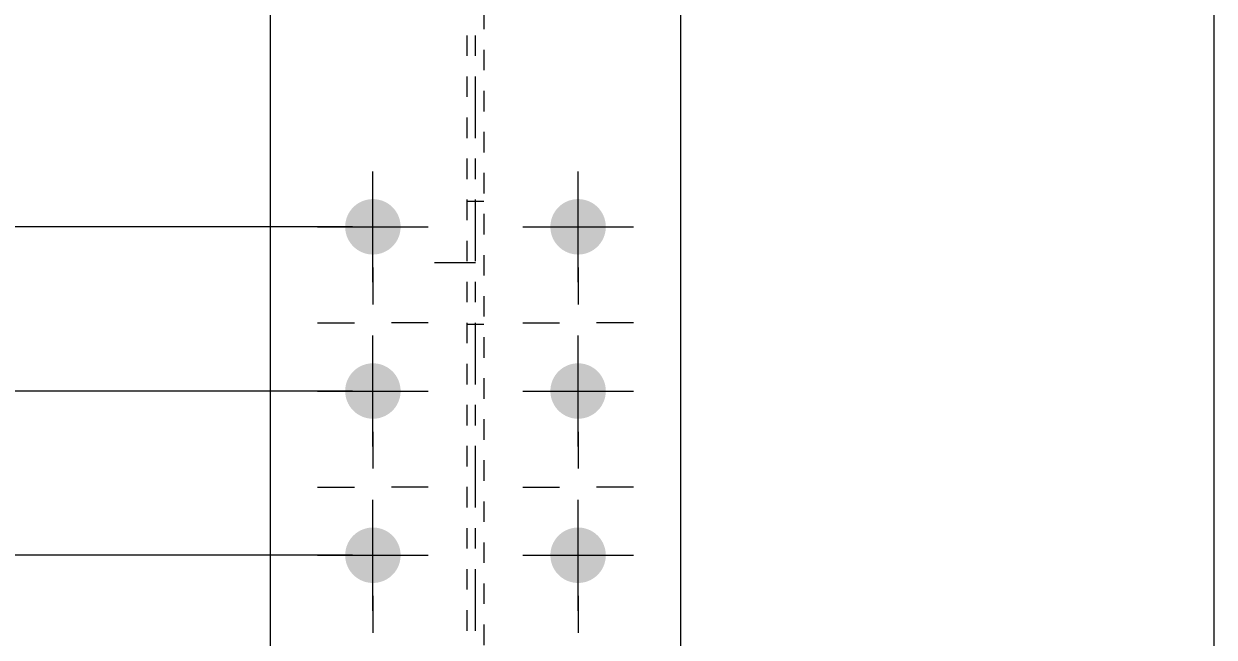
# Model space of a CAD drawing. Header units: millimetres. Extents: x 2 to 579, y 1 to 405.
# Drawn here: x 54.2 to 112.2, y 266.4 to 296.3 of the extents above; entities that cross this region are included whole.
import ezdxf

# ---------------------------------------------------------------- set-up
doc = ezdxf.new("R2010")
doc.units = ezdxf.units.MM
for name, pattern in [('XKITLINE00', [0]), ('XKITLINE01', [4, 1, -1, 1, -1]), ('XKITLINE02', [4, 2, -2]), ('XKITLINE03', [6, 3, -1, 1, -1])]:
    doc.linetypes.add(name, pattern=pattern)
for name, color, linetype, lineweight in [('Bolt', 3, 'Continuous', 0), ('Dimensions', 7, 'Continuous', 0), ('Part', 2, 'Continuous', 0)]:
    doc.layers.add(name, color=color, linetype=linetype, lineweight=lineweight)
doc.styles.add('ARIAL', font='ARIAL.TTF')

# ---------------------------------------------------------------- blocks, each defined once
blk = doc.blocks.new('*A16')
at = {"layer": 'Bolt', "color": 3, "linetype": 'XKITLINE02', "lineweight": 0}
for p, q in [((75.802, 287.681), (76.602, 287.681)), ((74.202, 284.681), (78.202, 284.681)), ((75.802, 281.681), (76.602, 281.681))]:
    blk.add_line(p, q, dxfattribs=at)
blk = doc.blocks.new('*A17')
at = {"layer": 'Bolt', "color": 3, "linetype": 'XKITLINE00', "lineweight": 0}
for p, q in [((71.202, 284.444), (71.202, 282.646)), ((81.202, 284.444), (81.202, 282.646)), ((68.502, 281.744), (70.301, 281.744)), ((73.902, 281.744), (72.104, 281.744)), ((78.502, 281.744), (80.301, 281.744)), ((83.902, 281.744), (82.104, 281.744)), ((71.202, 279.044), (71.202, 280.842)), ((81.202, 279.044), (81.202, 280.842)), ((71.202, 276.444), (71.202, 274.646)), ((81.202, 276.444), (81.202, 274.646)), ((68.502, 273.744), (70.301, 273.744)), ((73.902, 273.744), (72.104, 273.744)), ((78.502, 273.744), (80.301, 273.744)), ((83.902, 273.744), (82.104, 273.744)), ((71.202, 271.044), (71.202, 272.842)), ((81.202, 271.044), (81.202, 272.842)), ((71.202, 268.444), (71.202, 266.646)), ((81.202, 268.444), (81.202, 266.646))]:
    blk.add_line(p, q, dxfattribs=at)
blk = doc.blocks.new('*A18')
at = {"layer": 'Bolt'}
for points in [[(69.853, 286.46), (69.854, 286.493), (69.856, 286.527), (69.859, 286.56), (69.862, 286.592), (69.867, 286.625), (69.872, 286.658), (69.878, 286.691), (69.885, 286.723), (69.893, 286.755), (69.901, 286.787), (69.91, 286.819), (69.92, 286.851), (69.931, 286.882), (69.943, 286.913), (69.955, 286.944), (69.968, 286.974), (69.982, 287.004), (69.996, 287.034), (70.012, 287.064), (70.028, 287.093), (70.044, 287.121), (70.062, 287.149), (70.08, 287.177), (70.099, 287.205), (70.118, 287.231), (70.138, 287.258), (70.159, 287.284), (70.18, 287.309), (70.202, 287.334), (70.225, 287.358), (70.248, 287.382), (70.271, 287.405), (70.296, 287.427), (70.321, 287.449), (70.346, 287.471), (70.372, 287.491), (70.398, 287.512), (70.425, 287.531), (70.452, 287.55), (70.48, 287.568), (70.508, 287.585), (70.537, 287.602), (70.566, 287.618), (70.595, 287.633), (70.625, 287.648), (70.655, 287.661), (70.686, 287.674), (70.716, 287.687), (70.748, 287.698), (70.779, 287.709), (70.81, 287.719), (70.842, 287.728), (70.874, 287.737), (70.907, 287.744), (70.939, 287.751), (70.972, 287.757), (71.004, 287.763), (71.037, 287.767), (71.07, 287.771), (71.103, 287.774), (71.136, 287.776), (71.169, 287.777), (71.202, 287.777), (71.235, 287.777), (71.269, 287.776), (71.302, 287.774), (71.335, 287.771), (71.368, 287.767), (71.4, 287.763), (71.433, 287.757), (71.466, 287.751), (71.498, 287.744), (71.53, 287.737), (71.562, 287.728), (71.594, 287.719), (71.626, 287.709), (71.657, 287.698), (71.688, 287.687), (71.719, 287.674), (71.749, 287.661), (71.78, 287.648), (71.809, 287.633), (71.839, 287.618), (71.868, 287.602), (71.896, 287.585), (71.925, 287.568), (71.952, 287.55), (71.98, 287.531), (72.007, 287.512), (72.033, 287.491), (72.059, 287.471), (72.084, 287.449), (72.109, 287.427), (72.133, 287.405), (72.157, 287.382), (72.18, 287.358), (72.203, 287.334), (72.225, 287.309), (72.246, 287.284), (72.267, 287.258), (72.287, 287.231), (72.306, 287.205), (72.325, 287.177), (72.343, 287.149), (72.36, 287.121), (72.377, 287.093), (72.393, 287.064), (72.408, 287.034), (72.423, 287.004), (72.436, 286.974), (72.45, 286.944), (72.462, 286.913), (72.473, 286.882), (72.484, 286.851), (72.494, 286.819), (72.503, 286.787), (72.512, 286.755), (72.52, 286.723), (72.526, 286.691), (72.532, 286.658), (72.538, 286.625), (72.542, 286.592), (72.546, 286.56), (72.549, 286.527), (72.551, 286.493), (72.552, 286.46), (72.552, 286.427), (72.552, 286.394), (72.551, 286.361), (72.549, 286.328), (72.546, 286.295), (72.542, 286.262), (72.538, 286.229), (72.532, 286.196), (72.526, 286.164), (72.52, 286.131), (72.512, 286.099), (72.503, 286.067), (72.494, 286.035), (72.484, 286.004), (72.473, 285.972), (72.462, 285.941), (72.45, 285.911), (72.436, 285.88), (72.423, 285.85), (72.408, 285.82), (72.393, 285.791), (72.377, 285.762), (72.36, 285.733), (72.343, 285.705), (72.325, 285.677), (72.306, 285.65), (72.287, 285.623), (72.267, 285.597), (72.246, 285.571), (72.225, 285.545), (72.203, 285.521), (72.18, 285.496), (72.157, 285.473), (72.133, 285.449), (72.109, 285.427), (72.084, 285.405), (72.059, 285.384), (72.033, 285.363), (72.007, 285.343), (71.98, 285.323), (71.952, 285.305), (71.925, 285.287), (71.896, 285.269), (71.868, 285.253), (71.839, 285.237), (71.809, 285.221), (71.78, 285.207), (71.749, 285.193), (71.719, 285.18), (71.688, 285.168), (71.657, 285.156), (71.626, 285.145), (71.594, 285.135), (71.562, 285.126), (71.53, 285.118), (71.498, 285.11), (71.466, 285.103), (71.433, 285.097), (71.4, 285.092), (71.368, 285.087), (71.335, 285.084), (71.302, 285.081), (71.269, 285.079), (71.235, 285.078), (71.202, 285.077), (71.169, 285.078), (71.136, 285.079), (71.103, 285.081), (71.07, 285.084), (71.037, 285.087), (71.004, 285.092), (70.972, 285.097), (70.939, 285.103), (70.907, 285.11), (70.874, 285.118), (70.842, 285.126), (70.81, 285.135), (70.779, 285.145), (70.748, 285.156), (70.716, 285.168), (70.686, 285.18), (70.655, 285.193), (70.625, 285.207), (70.595, 285.221), (70.566, 285.237), (70.537, 285.253), (70.508, 285.269), (70.48, 285.287), (70.452, 285.305), (70.425, 285.323), (70.398, 285.343), (70.372, 285.363), (70.346, 285.384), (70.321, 285.405), (70.296, 285.427), (70.271, 285.449), (70.248, 285.473), (70.225, 285.496), (70.202, 285.521), (70.18, 285.545), (70.159, 285.571), (70.138, 285.597), (70.118, 285.623), (70.099, 285.65), (70.08, 285.677), (70.062, 285.705), (70.044, 285.733), (70.028, 285.762), (70.012, 285.791), (69.996, 285.82), (69.982, 285.85), (69.968, 285.88), (69.955, 285.911), (69.943, 285.941), (69.931, 285.972), (69.92, 286.004), (69.91, 286.035), (69.901, 286.067), (69.893, 286.099), (69.885, 286.131), (69.878, 286.164), (69.872, 286.196), (69.867, 286.229), (69.862, 286.262), (69.859, 286.295), (69.856, 286.328), (69.854, 286.361), (69.853, 286.394), (69.852, 286.427)], [(79.853, 286.46), (79.854, 286.493), (79.856, 286.527), (79.859, 286.56), (79.862, 286.592), (79.867, 286.625), (79.872, 286.658), (79.878, 286.691), (79.885, 286.723), (79.893, 286.755), (79.901, 286.787), (79.91, 286.819), (79.92, 286.851), (79.931, 286.882), (79.943, 286.913), (79.955, 286.944), (79.968, 286.974), (79.982, 287.004), (79.996, 287.034), (80.012, 287.064), (80.028, 287.093), (80.044, 287.121), (80.062, 287.149), (80.08, 287.177), (80.099, 287.205), (80.118, 287.231), (80.138, 287.258), (80.159, 287.284), (80.18, 287.309), (80.202, 287.334), (80.225, 287.358), (80.248, 287.382), (80.271, 287.405), (80.296, 287.427), (80.321, 287.449), (80.346, 287.471), (80.372, 287.491), (80.398, 287.512), (80.425, 287.531), (80.452, 287.55), (80.48, 287.568), (80.508, 287.585), (80.537, 287.602), (80.566, 287.618), (80.595, 287.633), (80.625, 287.648), (80.655, 287.661), (80.686, 287.674), (80.716, 287.687), (80.748, 287.698), (80.779, 287.709), (80.81, 287.719), (80.842, 287.728), (80.874, 287.737), (80.907, 287.744), (80.939, 287.751), (80.972, 287.757), (81.004, 287.763), (81.037, 287.767), (81.07, 287.771), (81.103, 287.774), (81.136, 287.776), (81.169, 287.777), (81.202, 287.777), (81.235, 287.777), (81.269, 287.776), (81.302, 287.774), (81.335, 287.771), (81.368, 287.767), (81.4, 287.763), (81.433, 287.757), (81.466, 287.751), (81.498, 287.744), (81.53, 287.737), (81.562, 287.728), (81.594, 287.719), (81.626, 287.709), (81.657, 287.698), (81.688, 287.687), (81.719, 287.674), (81.749, 287.661), (81.78, 287.648), (81.809, 287.633), (81.839, 287.618), (81.868, 287.602), (81.896, 287.585), (81.925, 287.568), (81.952, 287.55), (81.98, 287.531), (82.007, 287.512), (82.033, 287.491), (82.059, 287.471), (82.084, 287.449), (82.109, 287.427), (82.133, 287.405), (82.157, 287.382), (82.18, 287.358), (82.203, 287.334), (82.225, 287.309), (82.246, 287.284), (82.267, 287.258), (82.287, 287.231), (82.306, 287.205), (82.325, 287.177), (82.343, 287.149), (82.36, 287.121), (82.377, 287.093), (82.393, 287.064), (82.408, 287.034), (82.423, 287.004), (82.436, 286.974), (82.45, 286.944), (82.462, 286.913), (82.473, 286.882), (82.484, 286.851), (82.494, 286.819), (82.503, 286.787), (82.512, 286.755), (82.52, 286.723), (82.526, 286.691), (82.532, 286.658), (82.538, 286.625), (82.542, 286.592), (82.546, 286.56), (82.549, 286.527), (82.551, 286.493), (82.552, 286.46), (82.552, 286.427), (82.552, 286.394), (82.551, 286.361), (82.549, 286.328), (82.546, 286.295), (82.542, 286.262), (82.538, 286.229), (82.532, 286.196), (82.526, 286.164), (82.52, 286.131), (82.512, 286.099), (82.503, 286.067), (82.494, 286.035), (82.484, 286.004), (82.473, 285.972), (82.462, 285.941), (82.45, 285.911), (82.436, 285.88), (82.423, 285.85), (82.408, 285.82), (82.393, 285.791), (82.377, 285.762), (82.36, 285.733), (82.343, 285.705), (82.325, 285.677), (82.306, 285.65), (82.287, 285.623), (82.267, 285.597), (82.246, 285.571), (82.225, 285.545), (82.203, 285.521), (82.18, 285.496), (82.157, 285.473), (82.133, 285.449), (82.109, 285.427), (82.084, 285.405), (82.059, 285.384), (82.033, 285.363), (82.007, 285.343), (81.98, 285.323), (81.952, 285.305), (81.925, 285.287), (81.896, 285.269), (81.868, 285.253), (81.839, 285.237), (81.809, 285.221), (81.78, 285.207), (81.749, 285.193), (81.719, 285.18), (81.688, 285.168), (81.657, 285.156), (81.626, 285.145), (81.594, 285.135), (81.562, 285.126), (81.53, 285.118), (81.498, 285.11), (81.466, 285.103), (81.433, 285.097), (81.4, 285.092), (81.368, 285.087), (81.335, 285.084), (81.302, 285.081), (81.269, 285.079), (81.235, 285.078), (81.202, 285.077), (81.169, 285.078), (81.136, 285.079), (81.103, 285.081), (81.07, 285.084), (81.037, 285.087), (81.004, 285.092), (80.972, 285.097), (80.939, 285.103), (80.907, 285.11), (80.874, 285.118), (80.842, 285.126), (80.81, 285.135), (80.779, 285.145), (80.748, 285.156), (80.716, 285.168), (80.686, 285.18), (80.655, 285.193), (80.625, 285.207), (80.595, 285.221), (80.566, 285.237), (80.537, 285.253), (80.508, 285.269), (80.48, 285.287), (80.452, 285.305), (80.425, 285.323), (80.398, 285.343), (80.372, 285.363), (80.346, 285.384), (80.321, 285.405), (80.296, 285.427), (80.271, 285.449), (80.248, 285.473), (80.225, 285.496), (80.202, 285.521), (80.18, 285.545), (80.159, 285.571), (80.138, 285.597), (80.118, 285.623), (80.099, 285.65), (80.08, 285.677), (80.062, 285.705), (80.044, 285.733), (80.028, 285.762), (80.012, 285.791), (79.996, 285.82), (79.982, 285.85), (79.968, 285.88), (79.955, 285.911), (79.943, 285.941), (79.931, 285.972), (79.92, 286.004), (79.91, 286.035), (79.901, 286.067), (79.893, 286.099), (79.885, 286.131), (79.878, 286.164), (79.872, 286.196), (79.867, 286.229), (79.862, 286.262), (79.859, 286.295), (79.856, 286.328), (79.854, 286.361), (79.853, 286.394), (79.852, 286.427)], [(69.853, 278.46), (69.854, 278.493), (69.856, 278.527), (69.859, 278.56), (69.862, 278.592), (69.867, 278.625), (69.872, 278.658), (69.878, 278.691), (69.885, 278.723), (69.893, 278.755), (69.901, 278.787), (69.91, 278.819), (69.92, 278.851), (69.931, 278.882), (69.943, 278.913), (69.955, 278.944), (69.968, 278.974), (69.982, 279.004), (69.996, 279.034), (70.012, 279.064), (70.028, 279.093), (70.044, 279.121), (70.062, 279.149), (70.08, 279.177), (70.099, 279.205), (70.118, 279.231), (70.138, 279.258), (70.159, 279.284), (70.18, 279.309), (70.202, 279.334), (70.225, 279.358), (70.248, 279.382), (70.271, 279.405), (70.296, 279.427), (70.321, 279.449), (70.346, 279.471), (70.372, 279.491), (70.398, 279.512), (70.425, 279.531), (70.452, 279.55), (70.48, 279.568), (70.508, 279.585), (70.537, 279.602), (70.566, 279.618), (70.595, 279.633), (70.625, 279.648), (70.655, 279.661), (70.686, 279.674), (70.716, 279.687), (70.748, 279.698), (70.779, 279.709), (70.81, 279.719), (70.842, 279.728), (70.874, 279.737), (70.907, 279.744), (70.939, 279.751), (70.972, 279.757), (71.004, 279.763), (71.037, 279.767), (71.07, 279.771), (71.103, 279.774), (71.136, 279.776), (71.169, 279.777), (71.202, 279.777), (71.235, 279.777), (71.269, 279.776), (71.302, 279.774), (71.335, 279.771), (71.368, 279.767), (71.4, 279.763), (71.433, 279.757), (71.466, 279.751), (71.498, 279.744), (71.53, 279.737), (71.562, 279.728), (71.594, 279.719), (71.626, 279.709), (71.657, 279.698), (71.688, 279.687), (71.719, 279.674), (71.749, 279.661), (71.78, 279.648), (71.809, 279.633), (71.839, 279.618), (71.868, 279.602), (71.896, 279.585), (71.925, 279.568), (71.952, 279.55), (71.98, 279.531), (72.007, 279.512), (72.033, 279.491), (72.059, 279.471), (72.084, 279.449), (72.109, 279.427), (72.133, 279.405), (72.157, 279.382), (72.18, 279.358), (72.203, 279.334), (72.225, 279.309), (72.246, 279.284), (72.267, 279.258), (72.287, 279.231), (72.306, 279.205), (72.325, 279.177), (72.343, 279.149), (72.36, 279.121), (72.377, 279.093), (72.393, 279.064), (72.408, 279.034), (72.423, 279.004), (72.436, 278.974), (72.45, 278.944), (72.462, 278.913), (72.473, 278.882), (72.484, 278.851), (72.494, 278.819), (72.503, 278.787), (72.512, 278.755), (72.52, 278.723), (72.526, 278.691), (72.532, 278.658), (72.538, 278.625), (72.542, 278.592), (72.546, 278.56), (72.549, 278.527), (72.551, 278.493), (72.552, 278.46), (72.552, 278.427), (72.552, 278.394), (72.551, 278.361), (72.549, 278.328), (72.546, 278.295), (72.542, 278.262), (72.538, 278.229), (72.532, 278.196), (72.526, 278.164), (72.52, 278.131), (72.512, 278.099), (72.503, 278.067), (72.494, 278.035), (72.484, 278.004), (72.473, 277.972), (72.462, 277.941), (72.45, 277.911), (72.436, 277.88), (72.423, 277.85), (72.408, 277.82), (72.393, 277.791), (72.377, 277.762), (72.36, 277.733), (72.343, 277.705), (72.325, 277.677), (72.306, 277.65), (72.287, 277.623), (72.267, 277.597), (72.246, 277.571), (72.225, 277.545), (72.203, 277.521), (72.18, 277.496), (72.157, 277.473), (72.133, 277.449), (72.109, 277.427), (72.084, 277.405), (72.059, 277.384), (72.033, 277.363), (72.007, 277.343), (71.98, 277.323), (71.952, 277.305), (71.925, 277.287), (71.896, 277.269), (71.868, 277.253), (71.839, 277.237), (71.809, 277.221), (71.78, 277.207), (71.749, 277.193), (71.719, 277.18), (71.688, 277.168), (71.657, 277.156), (71.626, 277.145), (71.594, 277.135), (71.562, 277.126), (71.53, 277.118), (71.498, 277.11), (71.466, 277.103), (71.433, 277.097), (71.4, 277.092), (71.368, 277.087), (71.335, 277.084), (71.302, 277.081), (71.269, 277.079), (71.235, 277.078), (71.202, 277.077), (71.169, 277.078), (71.136, 277.079), (71.103, 277.081), (71.07, 277.084), (71.037, 277.087), (71.004, 277.092), (70.972, 277.097), (70.939, 277.103), (70.907, 277.11), (70.874, 277.118), (70.842, 277.126), (70.81, 277.135), (70.779, 277.145), (70.748, 277.156), (70.716, 277.168), (70.686, 277.18), (70.655, 277.193), (70.625, 277.207), (70.595, 277.221), (70.566, 277.237), (70.537, 277.253), (70.508, 277.269), (70.48, 277.287), (70.452, 277.305), (70.425, 277.323), (70.398, 277.343), (70.372, 277.363), (70.346, 277.384), (70.321, 277.405), (70.296, 277.427), (70.271, 277.449), (70.248, 277.473), (70.225, 277.496), (70.202, 277.521), (70.18, 277.545), (70.159, 277.571), (70.138, 277.597), (70.118, 277.623), (70.099, 277.65), (70.08, 277.677), (70.062, 277.705), (70.044, 277.733), (70.028, 277.762), (70.012, 277.791), (69.996, 277.82), (69.982, 277.85), (69.968, 277.88), (69.955, 277.911), (69.943, 277.941), (69.931, 277.972), (69.92, 278.004), (69.91, 278.035), (69.901, 278.067), (69.893, 278.099), (69.885, 278.131), (69.878, 278.164), (69.872, 278.196), (69.867, 278.229), (69.862, 278.262), (69.859, 278.295), (69.856, 278.328), (69.854, 278.361), (69.853, 278.394), (69.852, 278.427)], [(79.853, 278.46), (79.854, 278.493), (79.856, 278.527), (79.859, 278.56), (79.862, 278.592), (79.867, 278.625), (79.872, 278.658), (79.878, 278.691), (79.885, 278.723), (79.893, 278.755), (79.901, 278.787), (79.91, 278.819), (79.92, 278.851), (79.931, 278.882), (79.943, 278.913), (79.955, 278.944), (79.968, 278.974), (79.982, 279.004), (79.996, 279.034), (80.012, 279.064), (80.028, 279.093), (80.044, 279.121), (80.062, 279.149), (80.08, 279.177), (80.099, 279.205), (80.118, 279.231), (80.138, 279.258), (80.159, 279.284), (80.18, 279.309), (80.202, 279.334), (80.225, 279.358), (80.248, 279.382), (80.271, 279.405), (80.296, 279.427), (80.321, 279.449), (80.346, 279.471), (80.372, 279.491), (80.398, 279.512), (80.425, 279.531), (80.452, 279.55), (80.48, 279.568), (80.508, 279.585), (80.537, 279.602), (80.566, 279.618), (80.595, 279.633), (80.625, 279.648), (80.655, 279.661), (80.686, 279.674), (80.716, 279.687), (80.748, 279.698), (80.779, 279.709), (80.81, 279.719), (80.842, 279.728), (80.874, 279.737), (80.907, 279.744), (80.939, 279.751), (80.972, 279.757), (81.004, 279.763), (81.037, 279.767), (81.07, 279.771), (81.103, 279.774), (81.136, 279.776), (81.169, 279.777), (81.202, 279.777), (81.235, 279.777), (81.269, 279.776), (81.302, 279.774), (81.335, 279.771), (81.368, 279.767), (81.4, 279.763), (81.433, 279.757), (81.466, 279.751), (81.498, 279.744), (81.53, 279.737), (81.562, 279.728), (81.594, 279.719), (81.626, 279.709), (81.657, 279.698), (81.688, 279.687), (81.719, 279.674), (81.749, 279.661), (81.78, 279.648), (81.809, 279.633), (81.839, 279.618), (81.868, 279.602), (81.896, 279.585), (81.925, 279.568), (81.952, 279.55), (81.98, 279.531), (82.007, 279.512), (82.033, 279.491), (82.059, 279.471), (82.084, 279.449), (82.109, 279.427), (82.133, 279.405), (82.157, 279.382), (82.18, 279.358), (82.203, 279.334), (82.225, 279.309), (82.246, 279.284), (82.267, 279.258), (82.287, 279.231), (82.306, 279.205), (82.325, 279.177), (82.343, 279.149), (82.36, 279.121), (82.377, 279.093), (82.393, 279.064), (82.408, 279.034), (82.423, 279.004), (82.436, 278.974), (82.45, 278.944), (82.462, 278.913), (82.473, 278.882), (82.484, 278.851), (82.494, 278.819), (82.503, 278.787), (82.512, 278.755), (82.52, 278.723), (82.526, 278.691), (82.532, 278.658), (82.538, 278.625), (82.542, 278.592), (82.546, 278.56), (82.549, 278.527), (82.551, 278.493), (82.552, 278.46), (82.552, 278.427), (82.552, 278.394), (82.551, 278.361), (82.549, 278.328), (82.546, 278.295), (82.542, 278.262), (82.538, 278.229), (82.532, 278.196), (82.526, 278.164), (82.52, 278.131), (82.512, 278.099), (82.503, 278.067), (82.494, 278.035), (82.484, 278.004), (82.473, 277.972), (82.462, 277.941), (82.45, 277.911), (82.436, 277.88), (82.423, 277.85), (82.408, 277.82), (82.393, 277.791), (82.377, 277.762), (82.36, 277.733), (82.343, 277.705), (82.325, 277.677), (82.306, 277.65), (82.287, 277.623), (82.267, 277.597), (82.246, 277.571), (82.225, 277.545), (82.203, 277.521), (82.18, 277.496), (82.157, 277.473), (82.133, 277.449), (82.109, 277.427), (82.084, 277.405), (82.059, 277.384), (82.033, 277.363), (82.007, 277.343), (81.98, 277.323), (81.952, 277.305), (81.925, 277.287), (81.896, 277.269), (81.868, 277.253), (81.839, 277.237), (81.809, 277.221), (81.78, 277.207), (81.749, 277.193), (81.719, 277.18), (81.688, 277.168), (81.657, 277.156), (81.626, 277.145), (81.594, 277.135), (81.562, 277.126), (81.53, 277.118), (81.498, 277.11), (81.466, 277.103), (81.433, 277.097), (81.4, 277.092), (81.368, 277.087), (81.335, 277.084), (81.302, 277.081), (81.269, 277.079), (81.235, 277.078), (81.202, 277.077), (81.169, 277.078), (81.136, 277.079), (81.103, 277.081), (81.07, 277.084), (81.037, 277.087), (81.004, 277.092), (80.972, 277.097), (80.939, 277.103), (80.907, 277.11), (80.874, 277.118), (80.842, 277.126), (80.81, 277.135), (80.779, 277.145), (80.748, 277.156), (80.716, 277.168), (80.686, 277.18), (80.655, 277.193), (80.625, 277.207), (80.595, 277.221), (80.566, 277.237), (80.537, 277.253), (80.508, 277.269), (80.48, 277.287), (80.452, 277.305), (80.425, 277.323), (80.398, 277.343), (80.372, 277.363), (80.346, 277.384), (80.321, 277.405), (80.296, 277.427), (80.271, 277.449), (80.248, 277.473), (80.225, 277.496), (80.202, 277.521), (80.18, 277.545), (80.159, 277.571), (80.138, 277.597), (80.118, 277.623), (80.099, 277.65), (80.08, 277.677), (80.062, 277.705), (80.044, 277.733), (80.028, 277.762), (80.012, 277.791), (79.996, 277.82), (79.982, 277.85), (79.968, 277.88), (79.955, 277.911), (79.943, 277.941), (79.931, 277.972), (79.92, 278.004), (79.91, 278.035), (79.901, 278.067), (79.893, 278.099), (79.885, 278.131), (79.878, 278.164), (79.872, 278.196), (79.867, 278.229), (79.862, 278.262), (79.859, 278.295), (79.856, 278.328), (79.854, 278.361), (79.853, 278.394), (79.852, 278.427)], [(69.853, 270.46), (69.854, 270.493), (69.856, 270.527), (69.859, 270.56), (69.862, 270.592), (69.867, 270.625), (69.872, 270.658), (69.878, 270.691), (69.885, 270.723), (69.893, 270.755), (69.901, 270.787), (69.91, 270.819), (69.92, 270.851), (69.931, 270.882), (69.943, 270.913), (69.955, 270.944), (69.968, 270.974), (69.982, 271.004), (69.996, 271.034), (70.012, 271.064), (70.028, 271.093), (70.044, 271.121), (70.062, 271.149), (70.08, 271.177), (70.099, 271.205), (70.118, 271.231), (70.138, 271.258), (70.159, 271.284), (70.18, 271.309), (70.202, 271.334), (70.225, 271.358), (70.248, 271.382), (70.271, 271.405), (70.296, 271.427), (70.321, 271.449), (70.346, 271.471), (70.372, 271.491), (70.398, 271.512), (70.425, 271.531), (70.452, 271.55), (70.48, 271.568), (70.508, 271.585), (70.537, 271.602), (70.566, 271.618), (70.595, 271.633), (70.625, 271.648), (70.655, 271.661), (70.686, 271.674), (70.716, 271.687), (70.748, 271.698), (70.779, 271.709), (70.81, 271.719), (70.842, 271.728), (70.874, 271.737), (70.907, 271.744), (70.939, 271.751), (70.972, 271.757), (71.004, 271.763), (71.037, 271.767), (71.07, 271.771), (71.103, 271.774), (71.136, 271.776), (71.169, 271.777), (71.202, 271.777), (71.235, 271.777), (71.269, 271.776), (71.302, 271.774), (71.335, 271.771), (71.368, 271.767), (71.4, 271.763), (71.433, 271.757), (71.466, 271.751), (71.498, 271.744), (71.53, 271.737), (71.562, 271.728), (71.594, 271.719), (71.626, 271.709), (71.657, 271.698), (71.688, 271.687), (71.719, 271.674), (71.749, 271.661), (71.78, 271.648), (71.809, 271.633), (71.839, 271.618), (71.868, 271.602), (71.896, 271.585), (71.925, 271.568), (71.952, 271.55), (71.98, 271.531), (72.007, 271.512), (72.033, 271.491), (72.059, 271.471), (72.084, 271.449), (72.109, 271.427), (72.133, 271.405), (72.157, 271.382), (72.18, 271.358), (72.203, 271.334), (72.225, 271.309), (72.246, 271.284), (72.267, 271.258), (72.287, 271.231), (72.306, 271.205), (72.325, 271.177), (72.343, 271.149), (72.36, 271.121), (72.377, 271.093), (72.393, 271.064), (72.408, 271.034), (72.423, 271.004), (72.436, 270.974), (72.45, 270.944), (72.462, 270.913), (72.473, 270.882), (72.484, 270.851), (72.494, 270.819), (72.503, 270.787), (72.512, 270.755), (72.52, 270.723), (72.526, 270.691), (72.532, 270.658), (72.538, 270.625), (72.542, 270.592), (72.546, 270.56), (72.549, 270.527), (72.551, 270.493), (72.552, 270.46), (72.552, 270.427), (72.552, 270.394), (72.551, 270.361), (72.549, 270.328), (72.546, 270.295), (72.542, 270.262), (72.538, 270.229), (72.532, 270.196), (72.526, 270.164), (72.52, 270.131), (72.512, 270.099), (72.503, 270.067), (72.494, 270.035), (72.484, 270.004), (72.473, 269.972), (72.462, 269.941), (72.45, 269.911), (72.436, 269.88), (72.423, 269.85), (72.408, 269.82), (72.393, 269.791), (72.377, 269.762), (72.36, 269.733), (72.343, 269.705), (72.325, 269.677), (72.306, 269.65), (72.287, 269.623), (72.267, 269.597), (72.246, 269.571), (72.225, 269.545), (72.203, 269.521), (72.18, 269.496), (72.157, 269.473), (72.133, 269.449), (72.109, 269.427), (72.084, 269.405), (72.059, 269.384), (72.033, 269.363), (72.007, 269.343), (71.98, 269.323), (71.952, 269.305), (71.925, 269.287), (71.896, 269.269), (71.868, 269.253), (71.839, 269.237), (71.809, 269.221), (71.78, 269.207), (71.749, 269.193), (71.719, 269.18), (71.688, 269.168), (71.657, 269.156), (71.626, 269.145), (71.594, 269.135), (71.562, 269.126), (71.53, 269.118), (71.498, 269.11), (71.466, 269.103), (71.433, 269.097), (71.4, 269.092), (71.368, 269.087), (71.335, 269.084), (71.302, 269.081), (71.269, 269.079), (71.235, 269.078), (71.202, 269.077), (71.169, 269.078), (71.136, 269.079), (71.103, 269.081), (71.07, 269.084), (71.037, 269.087), (71.004, 269.092), (70.972, 269.097), (70.939, 269.103), (70.907, 269.11), (70.874, 269.118), (70.842, 269.126), (70.81, 269.135), (70.779, 269.145), (70.748, 269.156), (70.716, 269.168), (70.686, 269.18), (70.655, 269.193), (70.625, 269.207), (70.595, 269.221), (70.566, 269.237), (70.537, 269.253), (70.508, 269.269), (70.48, 269.287), (70.452, 269.305), (70.425, 269.323), (70.398, 269.343), (70.372, 269.363), (70.346, 269.384), (70.321, 269.405), (70.296, 269.427), (70.271, 269.449), (70.248, 269.473), (70.225, 269.496), (70.202, 269.521), (70.18, 269.545), (70.159, 269.571), (70.138, 269.597), (70.118, 269.623), (70.099, 269.65), (70.08, 269.677), (70.062, 269.705), (70.044, 269.733), (70.028, 269.762), (70.012, 269.791), (69.996, 269.82), (69.982, 269.85), (69.968, 269.88), (69.955, 269.911), (69.943, 269.941), (69.931, 269.972), (69.92, 270.004), (69.91, 270.035), (69.901, 270.067), (69.893, 270.099), (69.885, 270.131), (69.878, 270.164), (69.872, 270.196), (69.867, 270.229), (69.862, 270.262), (69.859, 270.295), (69.856, 270.328), (69.854, 270.361), (69.853, 270.394), (69.852, 270.427)], [(79.853, 270.46), (79.854, 270.493), (79.856, 270.527), (79.859, 270.56), (79.862, 270.592), (79.867, 270.625), (79.872, 270.658), (79.878, 270.691), (79.885, 270.723), (79.893, 270.755), (79.901, 270.787), (79.91, 270.819), (79.92, 270.851), (79.931, 270.882), (79.943, 270.913), (79.955, 270.944), (79.968, 270.974), (79.982, 271.004), (79.996, 271.034), (80.012, 271.064), (80.028, 271.093), (80.044, 271.121), (80.062, 271.149), (80.08, 271.177), (80.099, 271.205), (80.118, 271.231), (80.138, 271.258), (80.159, 271.284), (80.18, 271.309), (80.202, 271.334), (80.225, 271.358), (80.248, 271.382), (80.271, 271.405), (80.296, 271.427), (80.321, 271.449), (80.346, 271.471), (80.372, 271.491), (80.398, 271.512), (80.425, 271.531), (80.452, 271.55), (80.48, 271.568), (80.508, 271.585), (80.537, 271.602), (80.566, 271.618), (80.595, 271.633), (80.625, 271.648), (80.655, 271.661), (80.686, 271.674), (80.716, 271.687), (80.748, 271.698), (80.779, 271.709), (80.81, 271.719), (80.842, 271.728), (80.874, 271.737), (80.907, 271.744), (80.939, 271.751), (80.972, 271.757), (81.004, 271.763), (81.037, 271.767), (81.07, 271.771), (81.103, 271.774), (81.136, 271.776), (81.169, 271.777), (81.202, 271.777), (81.235, 271.777), (81.269, 271.776), (81.302, 271.774), (81.335, 271.771), (81.368, 271.767), (81.4, 271.763), (81.433, 271.757), (81.466, 271.751), (81.498, 271.744), (81.53, 271.737), (81.562, 271.728), (81.594, 271.719), (81.626, 271.709), (81.657, 271.698), (81.688, 271.687), (81.719, 271.674), (81.749, 271.661), (81.78, 271.648), (81.809, 271.633), (81.839, 271.618), (81.868, 271.602), (81.896, 271.585), (81.925, 271.568), (81.952, 271.55), (81.98, 271.531), (82.007, 271.512), (82.033, 271.491), (82.059, 271.471), (82.084, 271.449), (82.109, 271.427), (82.133, 271.405), (82.157, 271.382), (82.18, 271.358), (82.203, 271.334), (82.225, 271.309), (82.246, 271.284), (82.267, 271.258), (82.287, 271.231), (82.306, 271.205), (82.325, 271.177), (82.343, 271.149), (82.36, 271.121), (82.377, 271.093), (82.393, 271.064), (82.408, 271.034), (82.423, 271.004), (82.436, 270.974), (82.45, 270.944), (82.462, 270.913), (82.473, 270.882), (82.484, 270.851), (82.494, 270.819), (82.503, 270.787), (82.512, 270.755), (82.52, 270.723), (82.526, 270.691), (82.532, 270.658), (82.538, 270.625), (82.542, 270.592), (82.546, 270.56), (82.549, 270.527), (82.551, 270.493), (82.552, 270.46), (82.552, 270.427), (82.552, 270.394), (82.551, 270.361), (82.549, 270.328), (82.546, 270.295), (82.542, 270.262), (82.538, 270.229), (82.532, 270.196), (82.526, 270.164), (82.52, 270.131), (82.512, 270.099), (82.503, 270.067), (82.494, 270.035), (82.484, 270.004), (82.473, 269.972), (82.462, 269.941), (82.45, 269.911), (82.436, 269.88), (82.423, 269.85), (82.408, 269.82), (82.393, 269.791), (82.377, 269.762), (82.36, 269.733), (82.343, 269.705), (82.325, 269.677), (82.306, 269.65), (82.287, 269.623), (82.267, 269.597), (82.246, 269.571), (82.225, 269.545), (82.203, 269.521), (82.18, 269.496), (82.157, 269.473), (82.133, 269.449), (82.109, 269.427), (82.084, 269.405), (82.059, 269.384), (82.033, 269.363), (82.007, 269.343), (81.98, 269.323), (81.952, 269.305), (81.925, 269.287), (81.896, 269.269), (81.868, 269.253), (81.839, 269.237), (81.809, 269.221), (81.78, 269.207), (81.749, 269.193), (81.719, 269.18), (81.688, 269.168), (81.657, 269.156), (81.626, 269.145), (81.594, 269.135), (81.562, 269.126), (81.53, 269.118), (81.498, 269.11), (81.466, 269.103), (81.433, 269.097), (81.4, 269.092), (81.368, 269.087), (81.335, 269.084), (81.302, 269.081), (81.269, 269.079), (81.235, 269.078), (81.202, 269.077), (81.169, 269.078), (81.136, 269.079), (81.103, 269.081), (81.07, 269.084), (81.037, 269.087), (81.004, 269.092), (80.972, 269.097), (80.939, 269.103), (80.907, 269.11), (80.874, 269.118), (80.842, 269.126), (80.81, 269.135), (80.779, 269.145), (80.748, 269.156), (80.716, 269.168), (80.686, 269.18), (80.655, 269.193), (80.625, 269.207), (80.595, 269.221), (80.566, 269.237), (80.537, 269.253), (80.508, 269.269), (80.48, 269.287), (80.452, 269.305), (80.425, 269.323), (80.398, 269.343), (80.372, 269.363), (80.346, 269.384), (80.321, 269.405), (80.296, 269.427), (80.271, 269.449), (80.248, 269.473), (80.225, 269.496), (80.202, 269.521), (80.18, 269.545), (80.159, 269.571), (80.138, 269.597), (80.118, 269.623), (80.099, 269.65), (80.08, 269.677), (80.062, 269.705), (80.044, 269.733), (80.028, 269.762), (80.012, 269.791), (79.996, 269.82), (79.982, 269.85), (79.968, 269.88), (79.955, 269.911), (79.943, 269.941), (79.931, 269.972), (79.92, 270.004), (79.91, 270.035), (79.901, 270.067), (79.893, 270.099), (79.885, 270.131), (79.878, 270.164), (79.872, 270.196), (79.867, 270.229), (79.862, 270.262), (79.859, 270.295), (79.856, 270.328), (79.854, 270.361), (79.853, 270.394), (79.852, 270.427)]]:
    blk.add_hatch(color=3, dxfattribs=at).paths.add_polyline_path(points, flags=17)
at = {"layer": 'Bolt', "color": 3, "linetype": 'XKITLINE00', "lineweight": 0}
for p, q in [((71.202, 283.727), (71.202, 289.127)), ((81.202, 283.727), (81.202, 289.127)), ((68.502, 286.427), (73.902, 286.427)), ((78.502, 286.427), (83.902, 286.427)), ((71.202, 275.727), (71.202, 281.127)), ((81.202, 275.727), (81.202, 281.127)), ((68.502, 278.427), (73.902, 278.427)), ((78.502, 278.427), (83.902, 278.427)), ((71.202, 267.727), (71.202, 273.127)), ((81.202, 267.727), (81.202, 273.127)), ((68.502, 270.427), (73.902, 270.427)), ((78.502, 270.427), (83.902, 270.427))]:
    blk.add_line(p, q, dxfattribs=at)
blk = doc.blocks.new('*A22')
at = {"layer": 'Part', "color": 7, "linetype": 'XKITLINE03', "lineweight": 0}
blk.add_line((76.202, 176.752), (76.202, 339.08), dxfattribs=at)
at = {"layer": 'Part', "color": 2, "linetype": 'XKITLINE00', "lineweight": 0}
for p, q in [((66.202, 331.19), (66.202, 176.752)), ((86.202, 176.752), (86.202, 331.19))]:
    blk.add_line(p, q, dxfattribs=at)
at = {"layer": 'Part', "color": 7, "linetype": 'XKITLINE01', "lineweight": 0}
for p, q in [((75.802, 176.752), (75.802, 331.052)), ((76.602, 331.052), (76.602, 176.752))]:
    blk.add_line(p, q, dxfattribs=at)
blk = doc.blocks.new('*A87')
at = {"layer": 'Dimensions', "color": 7, "linetype": 'XKITLINE00', "lineweight": 0}
blk.add_line((112.202, 71.028), (112.202, 298.475), dxfattribs=at)
blk = doc.blocks.new('*A91')
at = {"layer": 'Dimensions', "color": 7, "linetype": 'XKITLINE00', "lineweight": 0}
blk.add_line((70.202, 270.427), (41.352, 270.427), dxfattribs=at)
blk = doc.blocks.new('*A92')
at = {"layer": 'Dimensions', "color": 7, "linetype": 'XKITLINE00', "lineweight": 0}
for p, q in [((43.354, 279.276), (45.051, 277.579)), ((70.202, 278.427), (41.352, 278.427)), ((44.202, 270.427), (44.202, 278.427)), ((43.354, 271.276), (45.051, 269.579)), ((70.202, 270.427), (41.352, 270.427))]:
    blk.add_line(p, q, dxfattribs=at)
at = {"layer": 'Dimensions', "color": 3}
for p in [(44.202, 278.427), (44.202, 270.427)]:
    blk.add_point(p, dxfattribs=at)
at = {"layer": 'Dimensions', "color": 3, "style": 'ARIAL', "width": 0.85}
blk.add_text('6809', height=3, dxfattribs=at).set_placement((45.502, 279.627))
blk.add_text('80', height=3, rotation=90.00021, dxfattribs=at).set_placement((42.852, 272.202))
blk = doc.blocks.new('*A93')
at = {"layer": 'Dimensions', "color": 7, "linetype": 'XKITLINE00', "lineweight": 0}
for p, q in [((43.354, 287.276), (45.051, 285.579)), ((70.202, 286.427), (41.352, 286.427)), ((44.202, 278.427), (44.202, 286.427)), ((43.354, 279.276), (45.051, 277.579)), ((70.202, 278.427), (41.352, 278.427))]:
    blk.add_line(p, q, dxfattribs=at)
at = {"layer": 'Dimensions', "color": 3}
for p in [(44.202, 286.427), (44.202, 278.427)]:
    blk.add_point(p, dxfattribs=at)
at = {"layer": 'Dimensions', "color": 3, "style": 'ARIAL', "width": 0.85}
blk.add_text('6889', height=3, dxfattribs=at).set_placement((45.502, 287.627))
blk.add_text('80', height=3, rotation=90.00021, dxfattribs=at).set_placement((42.852, 280.202))
blk = doc.blocks.new('*A94')
at = {"layer": 'Dimensions', "color": 7, "linetype": 'XKITLINE00', "lineweight": 0}
for p, q in [((43.354, 311.276), (45.051, 309.579)), ((70.202, 310.427), (41.352, 310.427)), ((44.202, 286.427), (44.202, 310.427)), ((43.354, 287.276), (45.051, 285.579)), ((70.202, 286.427), (41.352, 286.427))]:
    blk.add_line(p, q, dxfattribs=at)
at = {"layer": 'Dimensions', "color": 3}
for p in [(44.202, 310.427), (44.202, 286.427)]:
    blk.add_point(p, dxfattribs=at)
at = {"layer": 'Dimensions', "color": 3, "style": 'ARIAL', "width": 0.85}
blk.add_text('7129', height=3, dxfattribs=at).set_placement((45.502, 311.627))
blk.add_text('240', height=3, rotation=90.00021, dxfattribs=at).set_placement((42.852, 295.09))

msp = doc.modelspace()

# ---------------------------------------------------------------- block references
at = {"lineweight": 0}
for name in ['*A18', '*A17', '*A94', '*A87', '*A93', '*A16', '*A92', '*A91']:
    msp.add_blockref(name, (0, 0), dxfattribs=at)
at = {"layer": 'Part', "lineweight": 0}
msp.add_blockref('*A22', (0, 0), dxfattribs=at)

doc.saveas('drawing.dxf')
